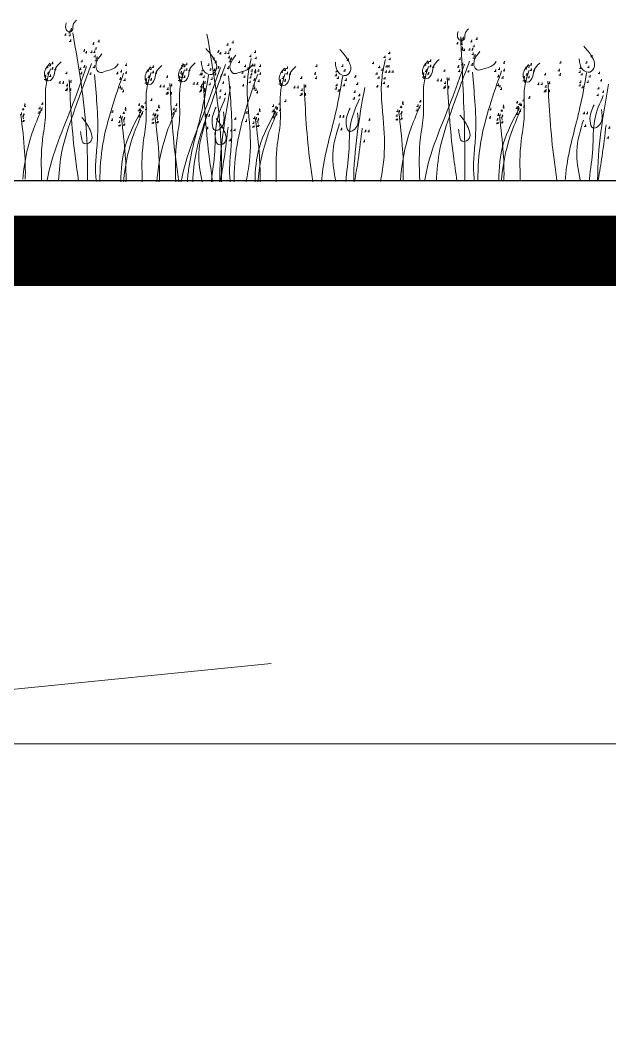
# Model space of a CAD drawing. Header units: metres. Extents: x 0 to 4415, y 1197 to 2590.
# Drawn here: x 1928.415 to 1929.253, y 1201.792 to 1203.216 of the extents above; entities that cross this region are included whole.
import ezdxf

# ---------------------------------------------------------------- set-up
doc = ezdxf.new("R2010")
doc.units = ezdxf.units.M
doc.linetypes.add('CACHE2', pattern=[4.7625, 3.175, -1.5875])
doc.layers.add('00-MUR', color=7, linetype='Continuous', lineweight=30)
doc.layers.add('caché', color=20, linetype='CACHE2', lineweight=13)
doc.layers.add('A_VEGETATION', color=7, linetype='Continuous', lineweight=9, true_color=0x009900)

# ---------------------------------------------------------------- blocks, each defined once
blk = doc.blocks.new('Arbustes 1_coupes')
at = {"flags": 128}
for points in [[(2.486, 5.216), (2.493, 5.155), (2.441, 5.164), (2.486, 5.172), (2.493, 5.233)], [(2.636, 5.304), (2.643, 5.243), (2.591, 5.252), (2.636, 5.261), (2.643, 5.322)], [(2.645, 5.198), (2.652, 5.138), (2.6, 5.146), (2.645, 5.155), (2.652, 5.216)], [(2.689, 5.401), (2.696, 5.34), (2.645, 5.349), (2.689, 5.358), (2.696, 5.419)], [(2.661, 4.996), (2.668, 4.935), (2.617, 4.943), (2.661, 4.952), (2.668, 5.013)], [(3.498, 4.89), (3.505, 4.829), (3.454, 4.838), (3.498, 4.846), (3.505, 4.907)], [(3.587, 4.714), (3.594, 4.654), (3.543, 4.662), (3.587, 4.671), (3.594, 4.732)], [(3.693, 4.978), (3.7, 4.917), (3.648, 4.926), (3.693, 4.935), (3.7, 4.996)], [(8.357, 4.84), (8.364, 4.78), (8.313, 4.788), (8.357, 4.797), (8.364, 4.858)], [(8.552, 4.929), (8.559, 4.868), (8.507, 4.877), (8.552, 4.885), (8.559, 4.946)], [(16.687, 4.867), (16.694, 4.806), (16.643, 4.814), (16.687, 4.823), (16.694, 4.884)], [(16.837, 4.955), (16.844, 4.894), (16.793, 4.903), (16.837, 4.912), (16.844, 4.972)], [(16.846, 4.849), (16.853, 4.788), (16.802, 4.797), (16.846, 4.806), (16.853, 4.867)], [(16.891, 5.052), (16.898, 4.991), (16.846, 5), (16.891, 5.009), (16.898, 5.07)], [(17.194, 4.942), (17.201, 4.881), (17.15, 4.89), (17.194, 4.898), (17.201, 4.959)], [(17.284, 4.767), (17.291, 4.706), (17.239, 4.714), (17.284, 4.723), (17.291, 4.784)], [(17.389, 5.03), (17.396, 4.969), (17.344, 4.978), (17.389, 4.987), (17.396, 5.048)], [(3.165, 4.643), (3.172, 4.583), (3.121, 4.591), (3.165, 4.6), (3.172, 4.661)], [(3.236, 4.574), (3.243, 4.513), (3.191, 4.522), (3.236, 4.53), (3.243, 4.591)], [(3.428, 4.591), (3.435, 4.53), (3.383, 4.539), (3.428, 4.548), (3.435, 4.609)], [(3.533, 4.591), (3.54, 4.53), (3.489, 4.539), (3.533, 4.548), (3.54, 4.609)], [(3.552, 4.433), (3.559, 4.372), (3.508, 4.381), (3.552, 4.39), (3.559, 4.451)], [(3.622, 4.38), (3.629, 4.319), (3.578, 4.327), (3.622, 4.336), (3.629, 4.397)], [(8.025, 4.594), (8.032, 4.533), (7.98, 4.542), (8.025, 4.551), (8.032, 4.612)], [(8.095, 4.525), (8.102, 4.464), (8.05, 4.472), (8.095, 4.481), (8.102, 4.542)], [(8.287, 4.542), (8.294, 4.481), (8.243, 4.49), (8.287, 4.498), (8.294, 4.559)], [(8.393, 4.542), (8.4, 4.481), (8.348, 4.49), (8.393, 4.498), (8.4, 4.559)], [(8.411, 4.384), (8.418, 4.323), (8.367, 4.332), (8.411, 4.341), (8.418, 4.401)], [(8.446, 4.665), (8.453, 4.604), (8.402, 4.613), (8.446, 4.622), (8.453, 4.683)], [(9.19, 4.427), (9.197, 4.367), (9.145, 4.375), (9.19, 4.384), (9.197, 4.445)], [(9.358, 4.572), (9.365, 4.512), (9.314, 4.52), (9.358, 4.529), (9.365, 4.59)], [(9.382, 4.355), (9.389, 4.294), (9.337, 4.303), (9.382, 4.312), (9.389, 4.372)], [(14.049, 4.378), (14.056, 4.317), (14.004, 4.326), (14.049, 4.335), (14.056, 4.396)], [(14.217, 4.523), (14.225, 4.462), (14.173, 4.471), (14.217, 4.48), (14.225, 4.541)], [(16.862, 4.696), (16.869, 4.635), (16.817, 4.643), (16.862, 4.652), (16.869, 4.713)], [(16.863, 4.646), (16.87, 4.586), (16.818, 4.594), (16.863, 4.603), (16.87, 4.664)], [(16.932, 4.626), (16.939, 4.565), (16.887, 4.574), (16.932, 4.583), (16.939, 4.643)], [(17.124, 4.643), (17.131, 4.583), (17.08, 4.591), (17.124, 4.6), (17.131, 4.661)], [(17.23, 4.643), (17.237, 4.583), (17.185, 4.591), (17.23, 4.6), (17.237, 4.661)], [(17.248, 4.485), (17.255, 4.425), (17.204, 4.433), (17.248, 4.442), (17.255, 4.503)], [(17.284, 4.345), (17.291, 4.284), (17.239, 4.293), (17.284, 4.301), (17.291, 4.362)], [(17.319, 4.432), (17.326, 4.371), (17.274, 4.38), (17.319, 4.388), (17.326, 4.449)], [(21.557, 4.384), (21.564, 4.323), (21.512, 4.332), (21.557, 4.341), (21.564, 4.401)], [(1.827, 4.046), (1.834, 3.985), (1.782, 3.994), (1.827, 4.003), (1.834, 4.064)], [(1.932, 4.116), (1.939, 4.055), (1.888, 4.064), (1.932, 4.072), (1.939, 4.133)], [(2.01, 4.187), (2.017, 4.126), (1.965, 4.135), (2.01, 4.143), (2.017, 4.204)], [(2.01, 3.993), (2.017, 3.932), (1.965, 3.941), (2.01, 3.949), (2.017, 4.01)], [(3.076, 4.256), (3.083, 4.196), (3.032, 4.204), (3.076, 4.213), (3.083, 4.274)], [(3.165, 4.064), (3.172, 4.003), (3.121, 4.012), (3.165, 4.02), (3.172, 4.081)], [(3.517, 4.046), (3.524, 3.985), (3.472, 3.994), (3.517, 4.003), (3.524, 4.064)], [(3.587, 4.293), (3.594, 4.232), (3.543, 4.241), (3.587, 4.249), (3.594, 4.31)], [(4.68, 4.116), (4.687, 4.055), (4.635, 4.064), (4.68, 4.072), (4.687, 4.133)], [(5.657, 4.045), (5.664, 3.984), (5.612, 3.993), (5.657, 4.001), (5.664, 4.062)], [(6.686, 3.997), (6.693, 3.936), (6.642, 3.945), (6.686, 3.954), (6.693, 4.014)], [(6.724, 4.114), (6.731, 4.054), (6.679, 4.062), (6.724, 4.071), (6.731, 4.132)], [(6.792, 4.067), (6.799, 4.006), (6.747, 4.014), (6.792, 4.023), (6.799, 4.084)], [(6.869, 4.138), (6.876, 4.077), (6.824, 4.085), (6.869, 4.094), (6.876, 4.155)], [(7.666, 4.114), (7.673, 4.054), (7.621, 4.062), (7.666, 4.071), (7.673, 4.132)], [(7.86, 4.332), (7.867, 4.271), (7.816, 4.28), (7.86, 4.288), (7.867, 4.349)], [(7.935, 4.207), (7.942, 4.146), (7.891, 4.155), (7.935, 4.164), (7.942, 4.225)], [(8.025, 4.014), (8.032, 3.954), (7.98, 3.962), (8.025, 3.971), (8.032, 4.032)], [(8.376, 3.997), (8.383, 3.936), (8.332, 3.945), (8.376, 3.954), (8.383, 4.014)], [(8.446, 4.243), (8.453, 4.183), (8.402, 4.191), (8.446, 4.2), (8.453, 4.261)], [(8.482, 4.33), (8.489, 4.27), (8.437, 4.278), (8.482, 4.287), (8.489, 4.348)], [(8.777, 4.21), (8.784, 4.149), (8.732, 4.158), (8.777, 4.167), (8.784, 4.228)], [(8.995, 4.065), (9.002, 4.004), (8.95, 4.013), (8.995, 4.022), (9.002, 4.083)], [(9.262, 4.09), (9.269, 4.029), (9.218, 4.038), (9.262, 4.046), (9.269, 4.107)], [(9.335, 4.09), (9.342, 4.029), (9.29, 4.038), (9.335, 4.046), (9.342, 4.107)], [(9.539, 4.067), (9.546, 4.006), (9.494, 4.014), (9.539, 4.023), (9.546, 4.084)], [(10.516, 3.996), (10.523, 3.935), (10.472, 3.943), (10.516, 3.952), (10.523, 4.013)], [(11.583, 4.065), (11.59, 4.004), (11.538, 4.013), (11.583, 4.022), (11.59, 4.083)], [(12.525, 4.065), (12.532, 4.004), (12.481, 4.013), (12.525, 4.022), (12.532, 4.083)], [(12.72, 4.283), (12.727, 4.222), (12.675, 4.23), (12.72, 4.239), (12.727, 4.3)], [(13.636, 4.161), (13.643, 4.1), (13.592, 4.109), (13.636, 4.117), (13.643, 4.178)], [(13.854, 4.016), (13.861, 3.955), (13.81, 3.964), (13.854, 3.972), (13.861, 4.033)], [(14.121, 4.041), (14.128, 3.98), (14.077, 3.988), (14.121, 3.997), (14.128, 4.058)], [(14.194, 4.041), (14.201, 3.98), (14.15, 3.988), (14.194, 3.997), (14.201, 4.058)], [(14.241, 4.306), (14.248, 4.245), (14.196, 4.254), (14.241, 4.262), (14.248, 4.323)], [(15.523, 4.099), (15.53, 4.038), (15.479, 4.046), (15.523, 4.055), (15.53, 4.116)], [(15.629, 4.168), (15.636, 4.107), (15.584, 4.116), (15.629, 4.125), (15.636, 4.185)], [(15.706, 4.239), (15.713, 4.178), (15.661, 4.187), (15.706, 4.196), (15.713, 4.256)], [(15.706, 4.045), (15.713, 3.984), (15.661, 3.993), (15.706, 4.001), (15.713, 4.062)], [(15.814, 4.028), (15.821, 3.967), (15.769, 3.975), (15.814, 3.984), (15.821, 4.045)], [(16.719, 4.028), (16.726, 3.967), (16.674, 3.975), (16.719, 3.984), (16.726, 4.045)], [(16.773, 4.309), (16.78, 4.248), (16.728, 4.256), (16.773, 4.265), (16.78, 4.326)], [(16.862, 4.116), (16.869, 4.055), (16.817, 4.064), (16.862, 4.072), (16.869, 4.133)], [(17.213, 4.099), (17.22, 4.038), (17.169, 4.046), (17.213, 4.055), (17.22, 4.116)], [(18.376, 4.168), (18.383, 4.107), (18.331, 4.116), (18.376, 4.125), (18.383, 4.185)], [(19.276, 4.026), (19.283, 3.965), (19.231, 3.974), (19.276, 3.983), (19.283, 4.043)], [(19.353, 4.097), (19.36, 4.036), (19.309, 4.045), (19.353, 4.054), (19.36, 4.114)], [(20.42, 4.167), (20.427, 4.106), (20.375, 4.114), (20.42, 4.123), (20.427, 4.184)], [(21.362, 4.167), (21.369, 4.106), (21.318, 4.114), (21.362, 4.123), (21.369, 4.184)], [(21.435, 3.997), (21.442, 3.936), (21.39, 3.945), (21.435, 3.954), (21.442, 4.014)], [(1.757, 3.72), (1.764, 3.659), (1.712, 3.668), (1.757, 3.677), (1.764, 3.738)], [(1.853, 3.826), (1.86, 3.765), (1.808, 3.774), (1.853, 3.783), (1.86, 3.843)], [(1.932, 3.729), (1.939, 3.668), (1.888, 3.677), (1.932, 3.686), (1.939, 3.746)], [(2.118, 3.975), (2.125, 3.914), (2.073, 3.923), (2.118, 3.932), (2.125, 3.993)], [(2.521, 3.826), (2.528, 3.765), (2.476, 3.774), (2.521, 3.783), (2.528, 3.843)], [(3.022, 3.975), (3.029, 3.914), (2.978, 3.923), (3.022, 3.932), (3.029, 3.993)], [(3.057, 3.817), (3.065, 3.757), (3.013, 3.765), (3.057, 3.774), (3.065, 3.835)], [(3.393, 3.8), (3.4, 3.739), (3.348, 3.748), (3.393, 3.757), (3.4, 3.817)], [(4.361, 3.817), (4.368, 3.757), (4.316, 3.765), (4.361, 3.774), (4.368, 3.835)], [(4.466, 3.623), (4.473, 3.562), (4.422, 3.571), (4.466, 3.58), (4.473, 3.641)], [(4.501, 3.887), (4.508, 3.826), (4.457, 3.835), (4.501, 3.843), (4.508, 3.904)], [(4.68, 3.835), (4.687, 3.774), (4.635, 3.783), (4.68, 3.791), (4.687, 3.852)], [(5.474, 3.904), (5.481, 3.843), (5.43, 3.852), (5.474, 3.861), (5.481, 3.922)], [(5.5, 3.684), (5.507, 3.623), (5.455, 3.632), (5.5, 3.641), (5.507, 3.701)], [(5.58, 3.974), (5.587, 3.913), (5.535, 3.922), (5.58, 3.93), (5.587, 3.991)], [(5.657, 3.851), (5.664, 3.79), (5.612, 3.799), (5.657, 3.807), (5.664, 3.868)], [(5.765, 3.833), (5.772, 3.772), (5.72, 3.781), (5.765, 3.79), (5.772, 3.851)], [(6.168, 3.684), (6.175, 3.623), (6.123, 3.632), (6.168, 3.641), (6.175, 3.701)], [(6.616, 3.671), (6.623, 3.61), (6.571, 3.619), (6.616, 3.628), (6.623, 3.688)], [(6.67, 3.833), (6.677, 3.772), (6.625, 3.781), (6.67, 3.79), (6.677, 3.851)], [(6.705, 3.675), (6.712, 3.615), (6.66, 3.623), (6.705, 3.632), (6.712, 3.693)], [(6.712, 3.777), (6.719, 3.716), (6.667, 3.725), (6.712, 3.733), (6.719, 3.794)], [(6.792, 3.68), (6.799, 3.619), (6.747, 3.628), (6.792, 3.636), (6.799, 3.697)], [(6.869, 3.943), (6.876, 3.883), (6.824, 3.891), (6.869, 3.9), (6.876, 3.961)], [(6.977, 3.926), (6.984, 3.865), (6.932, 3.874), (6.977, 3.883), (6.984, 3.943)], [(7.38, 3.777), (7.387, 3.716), (7.335, 3.725), (7.38, 3.733), (7.387, 3.794)], [(7.424, 3.775), (7.431, 3.715), (7.38, 3.723), (7.424, 3.732), (7.431, 3.793)], [(7.448, 3.92), (7.455, 3.859), (7.403, 3.868), (7.448, 3.877), (7.455, 3.938)], [(7.497, 3.68), (7.504, 3.619), (7.453, 3.628), (7.497, 3.636), (7.504, 3.697)], [(7.739, 3.945), (7.746, 3.884), (7.694, 3.893), (7.739, 3.901), (7.746, 3.962)], [(7.882, 3.926), (7.889, 3.865), (7.837, 3.874), (7.882, 3.883), (7.889, 3.943)], [(7.917, 3.768), (7.924, 3.707), (7.872, 3.716), (7.917, 3.725), (7.924, 3.786)], [(8.125, 3.728), (8.132, 3.667), (8.081, 3.675), (8.125, 3.684), (8.132, 3.745)], [(8.252, 3.751), (8.259, 3.69), (8.207, 3.699), (8.252, 3.707), (8.259, 3.768)], [(8.899, 3.825), (8.906, 3.764), (8.854, 3.772), (8.899, 3.781), (8.906, 3.842)], [(8.972, 3.68), (8.979, 3.619), (8.927, 3.628), (8.972, 3.636), (8.979, 3.697)], [(9.091, 3.97), (9.098, 3.909), (9.047, 3.917), (9.091, 3.926), (9.098, 3.987)], [(9.19, 3.655), (9.197, 3.594), (9.145, 3.603), (9.19, 3.612), (9.197, 3.672)], [(9.22, 3.768), (9.227, 3.707), (9.175, 3.716), (9.22, 3.725), (9.227, 3.786)], [(9.236, 3.897), (9.243, 3.836), (9.192, 3.845), (9.236, 3.854), (9.243, 3.914)], [(9.358, 3.897), (9.365, 3.836), (9.314, 3.845), (9.358, 3.854), (9.365, 3.914)], [(9.361, 3.838), (9.368, 3.777), (9.316, 3.786), (9.361, 3.794), (9.368, 3.855)], [(9.478, 3.897), (9.485, 3.836), (9.433, 3.845), (9.478, 3.854), (9.485, 3.914)], [(9.539, 3.786), (9.546, 3.725), (9.494, 3.733), (9.539, 3.742), (9.546, 3.803)], [(10.333, 3.855), (10.34, 3.794), (10.289, 3.803), (10.333, 3.812), (10.34, 3.872)], [(10.359, 3.635), (10.366, 3.574), (10.315, 3.583), (10.359, 3.591), (10.366, 3.652)], [(10.439, 3.925), (10.446, 3.864), (10.394, 3.872), (10.439, 3.881), (10.446, 3.942)], [(10.516, 3.801), (10.523, 3.741), (10.472, 3.749), (10.516, 3.758), (10.523, 3.819)], [(10.624, 3.784), (10.631, 3.723), (10.58, 3.732), (10.624, 3.741), (10.631, 3.801)], [(11.027, 3.635), (11.034, 3.574), (10.983, 3.583), (11.027, 3.591), (11.034, 3.652)], [(11.529, 3.784), (11.536, 3.723), (11.484, 3.732), (11.529, 3.741), (11.536, 3.801)], [(11.564, 3.626), (11.571, 3.565), (11.519, 3.574), (11.564, 3.583), (11.571, 3.644)], [(12.284, 3.726), (12.291, 3.665), (12.239, 3.674), (12.284, 3.683), (12.291, 3.743)], [(12.307, 3.871), (12.314, 3.81), (12.263, 3.819), (12.307, 3.828), (12.314, 3.888)], [(12.356, 3.63), (12.363, 3.57), (12.312, 3.578), (12.356, 3.587), (12.363, 3.648)], [(12.598, 3.896), (12.605, 3.835), (12.553, 3.843), (12.598, 3.852), (12.605, 3.913)], [(12.985, 3.678), (12.992, 3.617), (12.94, 3.626), (12.985, 3.635), (12.992, 3.696)], [(13.758, 3.775), (13.765, 3.715), (13.714, 3.723), (13.758, 3.732), (13.765, 3.793)], [(13.831, 3.63), (13.838, 3.57), (13.786, 3.578), (13.831, 3.587), (13.838, 3.648)], [(13.95, 3.92), (13.957, 3.859), (13.906, 3.868), (13.95, 3.877), (13.957, 3.938)], [(14.096, 3.848), (14.103, 3.787), (14.051, 3.796), (14.096, 3.804), (14.103, 3.865)], [(14.217, 3.848), (14.225, 3.787), (14.173, 3.796), (14.217, 3.804), (14.225, 3.865)], [(14.337, 3.848), (14.344, 3.787), (14.293, 3.796), (14.337, 3.804), (14.344, 3.865)], [(15.443, 3.667), (15.45, 3.606), (15.399, 3.615), (15.443, 3.623), (15.45, 3.684)], [(15.453, 3.772), (15.46, 3.712), (15.408, 3.72), (15.453, 3.729), (15.46, 3.79)], [(15.488, 3.623), (15.495, 3.562), (15.443, 3.571), (15.488, 3.58), (15.495, 3.641)], [(15.549, 3.878), (15.556, 3.817), (15.504, 3.826), (15.549, 3.835), (15.556, 3.896)], [(15.629, 3.781), (15.636, 3.72), (15.584, 3.729), (15.629, 3.738), (15.636, 3.799)], [(16.217, 3.878), (16.224, 3.817), (16.172, 3.826), (16.217, 3.835), (16.224, 3.896)], [(16.754, 3.87), (16.761, 3.809), (16.709, 3.817), (16.754, 3.826), (16.761, 3.887)], [(17.089, 3.852), (17.096, 3.791), (17.044, 3.8), (17.089, 3.809), (17.096, 3.87)], [(18.057, 3.87), (18.064, 3.809), (18.013, 3.817), (18.057, 3.826), (18.064, 3.887)], [(18.163, 3.675), (18.17, 3.615), (18.118, 3.623), (18.163, 3.632), (18.17, 3.693)], [(18.198, 3.939), (18.205, 3.878), (18.153, 3.887), (18.198, 3.896), (18.205, 3.957)], [(18.322, 3.623), (18.329, 3.562), (18.277, 3.571), (18.322, 3.58), (18.329, 3.641)], [(18.376, 3.887), (18.383, 3.826), (18.331, 3.835), (18.376, 3.843), (18.383, 3.904)], [(19.1, 3.63), (19.107, 3.57), (19.056, 3.578), (19.1, 3.587), (19.107, 3.648)], [(19.17, 3.957), (19.177, 3.896), (19.126, 3.904), (19.17, 3.913), (19.177, 3.974)], [(19.196, 3.736), (19.203, 3.675), (19.152, 3.684), (19.196, 3.693), (19.203, 3.754)], [(19.276, 3.639), (19.283, 3.578), (19.231, 3.587), (19.276, 3.596), (19.283, 3.657)], [(19.353, 3.903), (19.36, 3.842), (19.309, 3.851), (19.353, 3.859), (19.36, 3.92)], [(19.461, 3.886), (19.468, 3.825), (19.417, 3.833), (19.461, 3.842), (19.468, 3.903)], [(19.864, 3.736), (19.871, 3.675), (19.82, 3.684), (19.864, 3.693), (19.871, 3.754)], [(20.366, 3.886), (20.373, 3.825), (20.321, 3.833), (20.366, 3.842), (20.373, 3.903)], [(20.401, 3.728), (20.408, 3.667), (20.357, 3.675), (20.401, 3.684), (20.408, 3.745)], [(21.121, 3.828), (21.128, 3.767), (21.076, 3.775), (21.121, 3.784), (21.128, 3.845)], [(21.144, 3.972), (21.151, 3.912), (21.1, 3.92), (21.144, 3.929), (21.151, 3.99)], [(21.193, 3.732), (21.2, 3.671), (21.149, 3.68), (21.193, 3.688), (21.2, 3.749)], [(21.484, 3.659), (21.491, 3.599), (21.44, 3.607), (21.484, 3.616), (21.491, 3.677)], [(21.822, 3.78), (21.829, 3.719), (21.777, 3.728), (21.822, 3.736), (21.829, 3.797)], [(1.747, 3.615), (1.754, 3.554), (1.703, 3.562), (1.747, 3.571), (1.754, 3.632)], [(1.792, 3.571), (1.799, 3.51), (1.747, 3.519), (1.792, 3.528), (1.799, 3.588)], [(2.275, 3.483), (2.282, 3.422), (2.23, 3.43), (2.275, 3.439), (2.282, 3.5)], [(2.399, 3.483), (2.406, 3.422), (2.354, 3.43), (2.399, 3.439), (2.406, 3.5)], [(2.539, 3.386), (2.546, 3.325), (2.495, 3.333), (2.539, 3.342), (2.546, 3.403)], [(2.671, 3.517), (2.678, 3.457), (2.626, 3.465), (2.671, 3.474), (2.678, 3.535)], [(4.466, 3.307), (4.473, 3.246), (4.422, 3.255), (4.466, 3.264), (4.473, 3.325)], [(4.52, 3.254), (4.527, 3.193), (4.476, 3.202), (4.52, 3.21), (4.527, 3.271)], [(4.626, 3.571), (4.633, 3.51), (4.581, 3.519), (4.626, 3.528), (4.633, 3.588)], [(5.394, 3.473), (5.402, 3.412), (5.35, 3.42), (5.394, 3.429), (5.402, 3.49)], [(5.404, 3.578), (5.411, 3.517), (5.359, 3.526), (5.404, 3.535), (5.411, 3.596)], [(5.439, 3.429), (5.446, 3.368), (5.394, 3.377), (5.439, 3.386), (5.446, 3.446)], [(5.58, 3.587), (5.587, 3.526), (5.535, 3.535), (5.58, 3.544), (5.587, 3.604)], [(5.922, 3.341), (5.929, 3.28), (5.877, 3.288), (5.922, 3.297), (5.929, 3.358)], [(6.046, 3.341), (6.053, 3.28), (6.002, 3.288), (6.046, 3.297), (6.053, 3.358)], [(6.318, 3.375), (6.325, 3.315), (6.274, 3.323), (6.318, 3.332), (6.325, 3.393)], [(6.606, 3.565), (6.613, 3.504), (6.562, 3.513), (6.606, 3.522), (6.613, 3.583)], [(6.651, 3.522), (6.658, 3.461), (6.606, 3.47), (6.651, 3.478), (6.658, 3.539)], [(7.134, 3.433), (7.141, 3.373), (7.089, 3.381), (7.134, 3.39), (7.141, 3.451)], [(7.258, 3.433), (7.265, 3.373), (7.213, 3.381), (7.258, 3.39), (7.265, 3.451)], [(7.399, 3.336), (7.406, 3.275), (7.354, 3.284), (7.399, 3.293), (7.406, 3.354)], [(7.424, 3.293), (7.431, 3.232), (7.38, 3.241), (7.424, 3.249), (7.431, 3.31)], [(7.448, 3.413), (7.455, 3.352), (7.403, 3.361), (7.448, 3.37), (7.455, 3.43)], [(7.53, 3.468), (7.537, 3.407), (7.485, 3.416), (7.53, 3.425), (7.537, 3.486)], [(7.715, 3.413), (7.722, 3.352), (7.671, 3.361), (7.715, 3.37), (7.722, 3.43)], [(7.788, 3.607), (7.795, 3.546), (7.743, 3.555), (7.788, 3.564), (7.795, 3.625)], [(8.198, 3.462), (8.205, 3.401), (8.153, 3.41), (8.198, 3.419), (8.205, 3.48)], [(8.922, 3.365), (8.929, 3.304), (8.878, 3.313), (8.922, 3.322), (8.929, 3.383)], [(9.164, 3.486), (9.171, 3.425), (9.119, 3.433), (9.164, 3.442), (9.171, 3.503)], [(9.309, 3.365), (9.316, 3.304), (9.265, 3.313), (9.309, 3.322), (9.316, 3.383)], [(9.325, 3.574), (9.332, 3.513), (9.281, 3.522), (9.325, 3.53), (9.332, 3.591)], [(9.325, 3.258), (9.332, 3.197), (9.281, 3.206), (9.325, 3.215), (9.332, 3.275)], [(9.485, 3.522), (9.492, 3.461), (9.44, 3.47), (9.485, 3.478), (9.492, 3.539)], [(10.254, 3.423), (10.261, 3.362), (10.209, 3.371), (10.254, 3.38), (10.261, 3.441)], [(10.263, 3.529), (10.27, 3.468), (10.219, 3.477), (10.263, 3.486), (10.27, 3.546)], [(10.298, 3.38), (10.305, 3.319), (10.254, 3.328), (10.298, 3.336), (10.305, 3.397)], [(10.439, 3.538), (10.446, 3.477), (10.394, 3.486), (10.439, 3.494), (10.446, 3.555)], [(10.781, 3.291), (10.788, 3.23), (10.737, 3.239), (10.781, 3.248), (10.788, 3.309)], [(10.905, 3.291), (10.912, 3.23), (10.861, 3.239), (10.905, 3.248), (10.912, 3.309)], [(11.177, 3.326), (11.184, 3.265), (11.133, 3.274), (11.177, 3.283), (11.184, 3.344)], [(12.307, 3.364), (12.314, 3.303), (12.263, 3.312), (12.307, 3.32), (12.314, 3.381)], [(12.574, 3.364), (12.581, 3.303), (12.53, 3.312), (12.574, 3.32), (12.581, 3.381)], [(12.647, 3.558), (12.654, 3.497), (12.602, 3.506), (12.647, 3.515), (12.654, 3.575)], [(13.057, 3.413), (13.064, 3.352), (13.013, 3.361), (13.057, 3.37), (13.064, 3.43)], [(13.781, 3.316), (13.789, 3.255), (13.737, 3.264), (13.781, 3.273), (13.789, 3.333)], [(14.023, 3.436), (14.03, 3.375), (13.978, 3.384), (14.023, 3.393), (14.03, 3.454)], [(14.049, 3.606), (14.056, 3.545), (14.004, 3.554), (14.049, 3.562), (14.056, 3.623)], [(14.168, 3.316), (14.175, 3.255), (14.124, 3.264), (14.168, 3.273), (14.175, 3.333)], [(15.971, 3.535), (15.978, 3.474), (15.926, 3.483), (15.971, 3.491), (15.978, 3.552)], [(16.095, 3.535), (16.102, 3.474), (16.051, 3.483), (16.095, 3.491), (16.102, 3.552)], [(16.201, 3.262), (16.208, 3.202), (16.156, 3.21), (16.201, 3.219), (16.208, 3.28)], [(16.236, 3.438), (16.243, 3.377), (16.191, 3.386), (16.236, 3.394), (16.243, 3.455)], [(16.236, 3.288), (16.243, 3.228), (16.191, 3.236), (16.236, 3.245), (16.243, 3.306)], [(16.358, 3.271), (16.365, 3.21), (16.313, 3.219), (16.358, 3.228), (16.365, 3.288)], [(16.367, 3.57), (16.374, 3.509), (16.322, 3.517), (16.367, 3.526), (16.374, 3.587)], [(18.163, 3.359), (18.17, 3.299), (18.118, 3.307), (18.163, 3.316), (18.17, 3.377)], [(18.216, 3.306), (18.223, 3.245), (18.172, 3.254), (18.216, 3.262), (18.223, 3.323)], [(19.091, 3.525), (19.098, 3.464), (19.046, 3.473), (19.091, 3.481), (19.098, 3.542)], [(19.135, 3.481), (19.142, 3.42), (19.091, 3.429), (19.135, 3.438), (19.142, 3.499)], [(19.618, 3.393), (19.625, 3.332), (19.574, 3.341), (19.618, 3.349), (19.625, 3.41)], [(19.742, 3.393), (19.749, 3.332), (19.698, 3.341), (19.742, 3.349), (19.749, 3.41)], [(19.883, 3.296), (19.89, 3.235), (19.839, 3.244), (19.883, 3.252), (19.89, 3.313)], [(20.014, 3.428), (20.021, 3.367), (19.97, 3.375), (20.014, 3.384), (20.021, 3.445)], [(21.121, 3.345), (21.128, 3.284), (21.076, 3.293), (21.121, 3.302), (21.128, 3.362)], [(21.144, 3.465), (21.151, 3.404), (21.1, 3.413), (21.144, 3.422), (21.151, 3.483)], [(21.217, 3.273), (21.224, 3.212), (21.172, 3.22), (21.217, 3.229), (21.224, 3.29)], [(21.411, 3.465), (21.418, 3.404), (21.367, 3.413), (21.411, 3.422), (21.418, 3.483)], [(21.894, 3.515), (21.901, 3.454), (21.85, 3.462), (21.894, 3.471), (21.901, 3.532)], [(2.504, 3.21), (2.511, 3.149), (2.46, 3.158), (2.504, 3.167), (2.511, 3.228)], [(2.539, 3.236), (2.546, 3.175), (2.495, 3.184), (2.539, 3.193), (2.546, 3.254)], [(2.661, 3.219), (2.668, 3.158), (2.617, 3.167), (2.661, 3.175), (2.668, 3.236)], [(4.572, 3.165), (4.579, 3.104), (4.527, 3.113), (4.572, 3.122), (4.579, 3.183)], [(6.152, 3.068), (6.159, 3.007), (6.107, 3.016), (6.152, 3.025), (6.159, 3.086)], [(6.187, 3.244), (6.194, 3.183), (6.142, 3.191), (6.187, 3.2), (6.194, 3.261)], [(6.187, 3.094), (6.194, 3.033), (6.142, 3.042), (6.187, 3.051), (6.194, 3.112)], [(6.309, 3.077), (6.316, 3.016), (6.264, 3.025), (6.309, 3.033), (6.316, 3.094)], [(7.363, 3.161), (7.371, 3.1), (7.319, 3.109), (7.363, 3.117), (7.371, 3.178)], [(7.399, 3.187), (7.406, 3.126), (7.354, 3.135), (7.399, 3.144), (7.406, 3.204)], [(7.521, 3.22), (7.528, 3.159), (7.476, 3.168), (7.521, 3.177), (7.528, 3.238)], [(7.521, 3.17), (7.528, 3.109), (7.476, 3.117), (7.521, 3.126), (7.528, 3.187)], [(8.076, 2.931), (8.083, 2.87), (8.032, 2.878), (8.076, 2.887), (8.083, 2.948)], [(8.102, 3.173), (8.109, 3.112), (8.057, 3.12), (8.102, 3.129), (8.109, 3.19)], [(8.271, 3.051), (8.278, 2.99), (8.226, 2.999), (8.271, 3.007), (8.278, 3.068)], [(9.379, 3.204), (9.386, 3.144), (9.335, 3.152), (9.379, 3.161), (9.386, 3.222)], [(9.431, 3.116), (9.438, 3.055), (9.386, 3.064), (9.431, 3.073), (9.438, 3.133)], [(11.011, 3.019), (11.018, 2.958), (10.966, 2.967), (11.011, 2.975), (11.018, 3.036)], [(11.046, 3.194), (11.053, 3.133), (11.001, 3.142), (11.046, 3.151), (11.053, 3.212)], [(11.046, 3.045), (11.053, 2.984), (11.001, 2.993), (11.046, 3.002), (11.053, 3.062)], [(11.168, 3.028), (11.175, 2.967), (11.123, 2.975), (11.168, 2.984), (11.175, 3.045)], [(12.284, 3.244), (12.291, 3.183), (12.239, 3.191), (12.284, 3.2), (12.291, 3.261)], [(12.38, 3.171), (12.387, 3.11), (12.335, 3.119), (12.38, 3.128), (12.387, 3.188)], [(12.961, 3.123), (12.968, 3.062), (12.917, 3.071), (12.961, 3.08), (12.968, 3.141)], [(13.13, 3.002), (13.137, 2.941), (13.085, 2.949), (13.13, 2.958), (13.137, 3.019)], [(18.268, 3.217), (18.275, 3.157), (18.223, 3.165), (18.268, 3.174), (18.275, 3.235)], [(19.29, 2.902), (19.297, 2.841), (19.245, 2.849), (19.29, 2.858), (19.297, 2.919)], [(19.848, 3.12), (19.855, 3.059), (19.803, 3.068), (19.848, 3.077), (19.855, 3.138)], [(19.883, 3.146), (19.89, 3.086), (19.839, 3.094), (19.883, 3.103), (19.89, 3.164)], [(20.005, 3.129), (20.012, 3.068), (19.96, 3.077), (20.005, 3.086), (20.012, 3.146)], [(21.772, 2.983), (21.779, 2.922), (21.728, 2.931), (21.772, 2.939), (21.779, 3)], [(21.798, 3.225), (21.805, 3.164), (21.754, 3.173), (21.798, 3.181), (21.805, 3.242)], [(21.967, 3.103), (21.974, 3.042), (21.922, 3.051), (21.967, 3.059), (21.974, 3.12)], [(0.99, 2.612), (1.016, 2.577), (1.032, 2.586), (0.99, 2.594), (0.997, 2.691), (1.016, 2.638)], [(1.543, 2.558), (1.55, 2.497), (1.499, 2.506), (1.543, 2.515), (1.55, 2.575)], [(1.642, 2.718), (1.649, 2.657), (1.597, 2.665), (1.642, 2.674), (1.649, 2.735)], [(4.637, 2.47), (4.663, 2.435), (4.68, 2.444), (4.637, 2.452), (4.644, 2.549), (4.663, 2.496)], [(5.146, 2.673), (5.153, 2.612), (5.101, 2.62), (5.146, 2.629), (5.153, 2.69)], [(5.242, 2.612), (5.249, 2.551), (5.198, 2.56), (5.242, 2.568), (5.249, 2.629)], [(5.289, 2.575), (5.296, 2.515), (5.244, 2.523), (5.289, 2.532), (5.296, 2.593)], [(5.383, 2.752), (5.39, 2.691), (5.338, 2.7), (5.383, 2.709), (5.39, 2.77)], [(5.594, 2.849), (5.601, 2.789), (5.549, 2.797), (5.594, 2.806), (5.601, 2.867)], [(5.849, 2.562), (5.875, 2.528), (5.891, 2.536), (5.849, 2.545), (5.856, 2.642), (5.875, 2.589)], [(6.501, 2.668), (6.508, 2.607), (6.456, 2.616), (6.501, 2.625), (6.508, 2.686)], [(10.005, 2.623), (10.012, 2.562), (9.961, 2.571), (10.005, 2.58), (10.012, 2.641)], [(10.101, 2.562), (10.108, 2.502), (10.057, 2.51), (10.101, 2.519), (10.108, 2.58)], [(10.148, 2.526), (10.155, 2.465), (10.104, 2.474), (10.148, 2.483), (10.155, 2.544)], [(10.242, 2.703), (10.249, 2.642), (10.197, 2.651), (10.242, 2.66), (10.249, 2.72)], [(10.453, 2.8), (10.46, 2.739), (10.408, 2.748), (10.453, 2.757), (10.46, 2.817)], [(12.935, 2.881), (12.942, 2.82), (12.891, 2.829), (12.935, 2.838), (12.942, 2.899)], [(14.616, 2.523), (14.658, 2.515), (14.642, 2.584), (14.632, 2.549), (14.597, 2.515)], [(14.686, 2.664), (14.712, 2.629), (14.728, 2.638), (14.686, 2.646), (14.693, 2.744), (14.712, 2.69)], [(15.239, 2.61), (15.247, 2.549), (15.195, 2.558), (15.239, 2.567), (15.247, 2.628)], [(15.31, 2.558), (15.317, 2.497), (15.265, 2.506), (15.31, 2.515), (15.317, 2.575)], [(15.338, 2.77), (15.345, 2.709), (15.293, 2.718), (15.338, 2.726), (15.345, 2.787)], [(18.334, 2.522), (18.359, 2.487), (18.376, 2.496), (18.334, 2.504), (18.341, 2.602), (18.359, 2.548)], [(18.842, 2.725), (18.849, 2.664), (18.798, 2.673), (18.842, 2.681), (18.849, 2.742)], [(18.877, 2.541), (18.884, 2.48), (18.833, 2.489), (18.877, 2.497), (18.884, 2.558)], [(18.938, 2.664), (18.945, 2.603), (18.894, 2.612), (18.938, 2.62), (18.945, 2.681)], [(18.985, 2.628), (18.992, 2.567), (18.941, 2.575), (18.985, 2.584), (18.992, 2.645)], [(19.079, 2.804), (19.086, 2.744), (19.035, 2.752), (19.079, 2.761), (19.086, 2.822)], [(19.098, 2.575), (19.105, 2.515), (19.053, 2.523), (19.098, 2.532), (19.105, 2.593)], [(0.875, 2.357), (0.882, 2.296), (0.831, 2.304), (0.875, 2.313), (0.882, 2.374)], [(0.92, 2.471), (0.962, 2.462), (0.945, 2.532), (0.936, 2.497), (0.901, 2.462)], [(0.945, 2.145), (0.936, 2.207), (0.962, 2.331), (0.971, 2.296), (0.945, 2.251), (0.901, 2.233)], [(1.517, 2.4), (1.524, 2.339), (1.473, 2.348), (1.517, 2.357), (1.524, 2.418)], [(1.614, 2.506), (1.621, 2.445), (1.569, 2.454), (1.614, 2.462), (1.621, 2.523)], [(4.185, 2.426), (4.192, 2.365), (4.14, 2.374), (4.185, 2.383), (4.192, 2.444)], [(4.462, 2.232), (4.469, 2.171), (4.417, 2.18), (4.462, 2.189), (4.469, 2.249)], [(4.523, 2.215), (4.53, 2.154), (4.478, 2.162), (4.523, 2.171), (4.53, 2.232)], [(4.567, 2.329), (4.609, 2.32), (4.593, 2.39), (4.583, 2.355), (4.548, 2.32)], [(4.593, 2.003), (4.583, 2.065), (4.609, 2.189), (4.619, 2.154), (4.593, 2.109), (4.548, 2.091)], [(5.137, 2.471), (5.144, 2.41), (5.092, 2.419), (5.137, 2.428), (5.144, 2.489)], [(5.165, 2.258), (5.172, 2.197), (5.12, 2.206), (5.165, 2.215), (5.172, 2.276)], [(5.181, 2.489), (5.188, 2.428), (5.137, 2.436), (5.181, 2.445), (5.188, 2.506)], [(5.191, 2.416), (5.198, 2.355), (5.146, 2.364), (5.191, 2.373), (5.198, 2.433)], [(5.261, 2.364), (5.268, 2.303), (5.216, 2.312), (5.261, 2.32), (5.268, 2.381)], [(5.402, 2.523), (5.409, 2.462), (5.357, 2.471), (5.402, 2.48), (5.409, 2.541)], [(5.673, 2.325), (5.68, 2.264), (5.629, 2.273), (5.673, 2.281), (5.68, 2.342)], [(5.734, 2.307), (5.741, 2.247), (5.69, 2.255), (5.734, 2.264), (5.741, 2.325)], [(5.779, 2.422), (5.821, 2.413), (5.805, 2.483), (5.795, 2.448), (5.76, 2.413)], [(5.805, 2.096), (5.795, 2.158), (5.821, 2.281), (5.83, 2.247), (5.805, 2.202), (5.76, 2.184)], [(6.377, 2.351), (6.384, 2.29), (6.332, 2.299), (6.377, 2.307), (6.384, 2.368)], [(6.402, 2.509), (6.409, 2.448), (6.358, 2.457), (6.402, 2.465), (6.409, 2.526)], [(6.473, 2.457), (6.48, 2.396), (6.428, 2.404), (6.473, 2.413), (6.48, 2.474)], [(7.57, 2.278), (7.577, 2.218), (7.525, 2.226), (7.57, 2.235), (7.577, 2.296)], [(7.689, 2.278), (7.696, 2.218), (7.645, 2.226), (7.689, 2.235), (7.696, 2.296)], [(9.044, 2.377), (9.051, 2.316), (9, 2.325), (9.044, 2.333), (9.051, 2.394)], [(9.321, 2.183), (9.328, 2.122), (9.276, 2.131), (9.321, 2.139), (9.328, 2.2)], [(9.382, 2.165), (9.389, 2.105), (9.337, 2.113), (9.382, 2.122), (9.389, 2.183)], [(9.426, 2.28), (9.468, 2.271), (9.452, 2.341), (9.443, 2.306), (9.408, 2.271)], [(9.497, 2.42), (9.522, 2.386), (9.539, 2.394), (9.497, 2.403), (9.504, 2.5), (9.522, 2.447)], [(9.996, 2.422), (10.003, 2.361), (9.951, 2.37), (9.996, 2.378), (10.003, 2.439)], [(10.024, 2.209), (10.031, 2.148), (9.979, 2.157), (10.024, 2.165), (10.031, 2.226)], [(10.04, 2.439), (10.047, 2.378), (9.996, 2.387), (10.04, 2.396), (10.047, 2.457)], [(10.05, 2.367), (10.057, 2.306), (10.005, 2.315), (10.05, 2.323), (10.057, 2.384)], [(10.12, 2.315), (10.127, 2.254), (10.076, 2.262), (10.12, 2.271), (10.127, 2.332)], [(10.261, 2.474), (10.268, 2.413), (10.216, 2.422), (10.261, 2.431), (10.268, 2.491)], [(12.429, 2.229), (12.436, 2.168), (12.384, 2.177), (12.429, 2.186), (12.436, 2.247)], [(12.549, 2.229), (12.556, 2.168), (12.504, 2.177), (12.549, 2.186), (12.556, 2.247)], [(14.482, 2.251), (14.489, 2.19), (14.438, 2.199), (14.482, 2.207), (14.489, 2.268)], [(14.51, 2.426), (14.518, 2.365), (14.466, 2.374), (14.51, 2.383), (14.518, 2.444)], [(14.571, 2.409), (14.578, 2.348), (14.527, 2.357), (14.571, 2.365), (14.578, 2.426)], [(14.642, 2.197), (14.632, 2.26), (14.658, 2.383), (14.668, 2.348), (14.642, 2.303), (14.597, 2.286)], [(15.214, 2.452), (15.221, 2.391), (15.169, 2.4), (15.214, 2.409), (15.221, 2.47)], [(17.865, 2.18), (17.872, 2.119), (17.82, 2.128), (17.865, 2.136), (17.872, 2.197)], [(17.881, 2.478), (17.888, 2.418), (17.837, 2.426), (17.881, 2.435), (17.888, 2.496)], [(18.158, 2.284), (18.165, 2.223), (18.113, 2.232), (18.158, 2.241), (18.165, 2.302)], [(18.219, 2.267), (18.226, 2.206), (18.174, 2.215), (18.219, 2.223), (18.226, 2.284)], [(18.263, 2.381), (18.306, 2.373), (18.289, 2.442), (18.28, 2.407), (18.245, 2.373)], [(18.289, 2.055), (18.28, 2.118), (18.306, 2.241), (18.315, 2.206), (18.289, 2.161), (18.245, 2.144)], [(18.833, 2.523), (18.84, 2.462), (18.788, 2.471), (18.833, 2.48), (18.84, 2.541)], [(18.861, 2.31), (18.868, 2.249), (18.817, 2.258), (18.861, 2.267), (18.868, 2.328)], [(18.887, 2.468), (18.894, 2.407), (18.842, 2.416), (18.887, 2.425), (18.894, 2.486)], [(18.957, 2.416), (18.964, 2.355), (18.913, 2.364), (18.957, 2.373), (18.964, 2.433)], [(21.266, 2.331), (21.273, 2.27), (21.222, 2.278), (21.266, 2.287), (21.273, 2.348)], [(21.386, 2.331), (21.393, 2.27), (21.341, 2.278), (21.386, 2.287), (21.393, 2.348)], [(0.92, 2.031), (0.99, 2.076), (0.945, 2.093), (0.927, 2.039), (0.971, 2.039)], [(4.169, 2.128), (4.176, 2.067), (4.124, 2.076), (4.169, 2.084), (4.176, 2.145)], [(4.433, 2.057), (4.44, 1.996), (4.389, 2.005), (4.433, 2.013), (4.44, 2.074)], [(4.408, 1.907), (4.452, 1.871), (4.462, 1.916), (4.417, 1.897), (4.391, 1.863)], [(4.567, 1.889), (4.637, 1.934), (4.593, 1.951), (4.574, 1.897), (4.619, 1.897)], [(5.645, 2.149), (5.652, 2.089), (5.601, 2.097), (5.645, 2.106), (5.652, 2.167)], [(5.62, 2), (5.664, 1.964), (5.673, 2.009), (5.629, 1.99), (5.603, 1.955)], [(5.779, 1.981), (5.849, 2.026), (5.805, 2.044), (5.786, 1.99), (5.83, 1.99)], [(7.617, 1.819), (7.624, 1.758), (7.572, 1.767), (7.617, 1.776), (7.624, 1.836)], [(8.634, 2.158), (8.641, 2.097), (8.589, 2.106), (8.634, 2.115), (8.641, 2.176)], [(9.028, 2.078), (9.035, 2.018), (8.983, 2.026), (9.028, 2.035), (9.035, 2.096)], [(9.293, 2.007), (9.3, 1.947), (9.248, 1.955), (9.293, 1.964), (9.3, 2.025)], [(9.267, 1.858), (9.311, 1.822), (9.321, 1.867), (9.276, 1.848), (9.25, 1.813)], [(9.452, 1.954), (9.443, 2.016), (9.468, 2.139), (9.478, 2.105), (9.452, 2.06), (9.408, 2.042)], [(9.426, 1.839), (9.497, 1.884), (9.452, 1.902), (9.433, 1.848), (9.478, 1.848)], [(13.493, 2.109), (13.5, 2.048), (13.449, 2.057), (13.493, 2.065), (13.5, 2.126)], [(14.457, 2.102), (14.501, 2.065), (14.51, 2.11), (14.466, 2.091), (14.44, 2.057)], [(14.616, 2.083), (14.686, 2.128), (14.642, 2.145), (14.623, 2.091), (14.668, 2.091)], [(18.13, 2.109), (18.137, 2.048), (18.085, 2.057), (18.13, 2.065), (18.137, 2.126)], [(18.104, 1.96), (18.148, 1.923), (18.158, 1.968), (18.113, 1.949), (18.088, 1.915)], [(18.263, 1.941), (18.334, 1.986), (18.289, 2.003), (18.27, 1.949), (18.315, 1.949)], [(21.313, 1.871), (21.32, 1.81), (21.268, 1.819), (21.313, 1.828), (21.32, 1.889)], [(8.489, 1.747), (8.496, 1.686), (8.444, 1.694), (8.489, 1.703), (8.496, 1.764)], [(8.608, 1.747), (8.615, 1.686), (8.564, 1.694), (8.608, 1.703), (8.615, 1.764)], [(12.476, 1.77), (12.483, 1.709), (12.431, 1.718), (12.476, 1.726), (12.483, 1.787)], [(13.348, 1.697), (13.355, 1.636), (13.303, 1.645), (13.348, 1.654), (13.355, 1.715)], [(13.467, 1.697), (13.474, 1.636), (13.423, 1.645), (13.467, 1.654), (13.474, 1.715)], [(22.136, 1.436), (22.143, 1.376), (22.091, 1.384), (22.136, 1.393), (22.143, 1.454)], [(22.185, 1.799), (22.192, 1.738), (22.14, 1.747), (22.185, 1.755), (22.192, 1.816)], [(8.439, 1.384), (8.446, 1.323), (8.395, 1.332), (8.439, 1.341), (8.446, 1.402)], [(13.299, 1.335), (13.306, 1.274), (13.254, 1.283), (13.299, 1.292), (13.306, 1.352)]]:
    blk.add_lwpolyline(points, dxfattribs=at)
for points in [[(2.504, 5.619), (2.518, 5.346), (2.659, 5.287), (2.743, 5.381), (2.755, 5.535), (2.884, 5.713)], [(16.706, 5.27), (16.72, 4.997), (16.861, 4.938), (16.945, 5.032), (16.957, 5.185), (17.086, 5.364)], [(21.093, 4.267), (21.212, 3.88), (21.479, 3.784), (21.648, 4.001), (21.552, 4.339), (21.261, 4.726)], [(3.796, 4.483), (3.594, 4.162), (3.583, 3.985), (3.702, 3.819), (3.927, 3.855), (4.269, 3.985), (4.389, 4.128)], [(7.396, 4.214), (7.516, 3.828), (7.783, 3.732), (7.952, 3.949), (7.856, 4.287), (7.565, 4.674)], [(8.655, 4.433), (8.453, 4.113), (8.442, 3.936), (8.561, 3.77), (8.786, 3.806), (9.129, 3.936), (9.248, 4.078)], [(12.256, 4.165), (12.375, 3.778), (12.642, 3.683), (12.811, 3.9), (12.715, 4.238), (12.424, 4.625)], [(17.492, 4.535), (17.291, 4.214), (17.279, 4.038), (17.398, 3.871), (17.623, 3.907), (17.966, 4.038), (18.085, 4.18)], [(1.914, 4.151), (1.806, 4.02), (1.735, 3.642), (1.867, 3.512), (2.068, 3.736), (2.115, 3.961), (2.317, 4.199)], [(5.561, 4.009), (5.453, 3.878), (5.383, 3.5), (5.514, 3.37), (5.716, 3.594), (5.763, 3.819), (5.964, 4.057)], [(6.773, 4.101), (6.665, 3.971), (6.595, 3.593), (6.726, 3.462), (6.928, 3.687), (6.974, 3.912), (7.176, 4.149)], [(10.42, 3.959), (10.312, 3.829), (10.242, 3.451), (10.373, 3.32), (10.575, 3.545), (10.622, 3.77), (10.823, 4.007)], [(15.61, 4.203), (15.502, 4.072), (15.432, 3.694), (15.563, 3.564), (15.765, 3.788), (15.811, 4.013), (16.013, 4.251)], [(19.257, 4.061), (19.149, 3.93), (19.079, 3.552), (19.21, 3.422), (19.412, 3.646), (19.459, 3.871), (19.66, 4.109)], [(7.928, 2.548), (7.783, 1.968), (7.903, 1.703), (8.048, 1.751), (8.193, 1.944), (8.193, 2.378)], [(21.625, 2.6), (21.479, 2.02), (21.599, 1.755), (21.744, 1.803), (21.89, 1.996), (21.89, 2.431)], [(3.02, 1.678), (3.046, 1.461), (3.142, 1.244), (3.36, 1.292), (3.334, 1.799), (3.069, 2.186)], [(12.788, 2.499), (12.642, 1.919), (12.762, 1.654), (12.907, 1.702), (13.052, 1.894), (13.052, 2.329)], [(16.716, 1.731), (16.742, 1.513), (16.838, 1.296), (17.056, 1.344), (17.03, 1.851), (16.765, 2.238)], [(7.879, 1.629), (7.905, 1.412), (8.001, 1.194), (8.219, 1.242), (8.193, 1.749), (7.928, 2.136)]]:
    blk.add_spline(points, degree=3)
for points, knots in [([(3.26, -0.124), (3.274, 0.452), (3.256, 2.255), (2.952, 4.035), (2.746, 5.246)], [0.629046, 0.629046, 0.629046, 0.629046, 1.060659, 1.979923, 1.979923, 1.979923, 1.979923]), ([(8.12, -0.161), (8.133, 0.411), (8.114, 2.21), (7.811, 3.986), (7.605, 5.197)], [0.63224, 0.63224, 0.63224, 0.63224, 1.060659, 1.979923, 1.979923, 1.979923, 1.979923]), ([(16.938, -0.144), (16.948, 0.455), (16.932, 2.195), (16.852, 3.932), (16.8, 5.07)], [0.611371, 0.611371, 0.611371, 0.611371, 1.060659, 1.915226, 1.915226, 1.915226, 1.915226]), ([(1.804, -0.079), (1.968, 0.868), (2.601, 2.215), (3.076, 3.581), (3.233, 4.032)], [0.625871, 0.625871, 0.625871, 0.625871, 1.355238, 1.713875, 1.713875, 1.713875, 1.713875]), ([(2.218, -0.094), (2.234, 0.259), (2.318, 1.079), (2.801, 2.481), (3.193, 3.53), (3.421, 4.141)], [0.615408, 0.615408, 0.615408, 0.615408, 0.879234, 1.231775, 1.720834, 1.720834, 1.720834, 1.720834]), ([(7.076, -0.159), (7.092, 0.199), (7.176, 1.025), (7.66, 2.431), (8.052, 3.481), (8.28, 4.091)], [0.611352, 0.611352, 0.611352, 0.611352, 0.879234, 1.231775, 1.720834, 1.720834, 1.720834, 1.720834]), ([(9.01, -0.162), (9.059, 0.089), (9.196, 0.798), (9.153, 2.082), (8.992, 3.333), (9.16, 4.095), (9.208, 4.312)], [0.618367, 0.618367, 0.618367, 0.618367, 0.809449, 1.159779, 1.576588, 1.74244, 1.74244, 1.74244, 1.74244]), ([(13.88, -0.156), (13.925, 0.076), (14.054, 0.768), (14.012, 2.032), (13.851, 3.284), (14.02, 4.045), (14.067, 4.262)], [0.632298, 0.632298, 0.632298, 0.632298, 0.809449, 1.159779, 1.576588, 1.74244, 1.74244, 1.74244, 1.74244]), ([(15.302, -0.151), (15.288, 0.381), (15.259, 1.186), (15.508, 2.357), (15.379, 3.239), (15.566, 3.806), (15.631, 4.003)], [0.582334, 0.582334, 0.582334, 0.582334, 0.980125, 1.184429, 1.47469, 1.628633, 1.628633, 1.628633, 1.628633]), ([(15.481, -0.151), (15.486, -0.116), (15.643, 0.875), (16.295, 2.261), (16.773, 3.634), (16.93, 4.084)], [0.594172, 0.594172, 0.594172, 0.594172, 0.620996, 1.355238, 1.713875, 1.713875, 1.713875, 1.713875]), ([(15.91, -0.149), (15.924, 0.24), (16.003, 1.097), (16.497, 2.533), (16.889, 3.583), (17.117, 4.193)], [0.588628, 0.588628, 0.588628, 0.588628, 0.879234, 1.231775, 1.720834, 1.720834, 1.720834, 1.720834]), ([(1.602, -0.072), (1.589, 0.416), (1.572, 1.177), (1.811, 2.304), (1.682, 3.187), (1.87, 3.754), (1.935, 3.951)], [0.615228, 0.615228, 0.615228, 0.615228, 0.980125, 1.184429, 1.47469, 1.628633, 1.628633, 1.628633, 1.628633]), ([(3.529, 3.735), (3.558, 3.384), (3.62, 2.648), (3.664, 1.673), (3.582, 0.836), (3.538, 0.292), (3.572, -0.036), (3.581, -0.132)], [0, 0, 0, 0, 0.2638175, 0.5544416, 0.7303048, 0.8923745, 0.9681628, 0.9681628, 0.9681628, 0.9681628]), ([(4.583, 3.788), (4.28, 2.94), (3.821, 1.658), (3.714, 0.333), (3.717, -0.135)], [0, 0, 0, 0, 0.66825, 1.010124, 1.010124, 1.010124, 1.010124]), ([(5.248, -0.155), (5.235, 0.314), (5.223, 1.054), (5.459, 2.162), (5.33, 3.045), (5.517, 3.612), (5.582, 3.809)], [0.6298999, 0.6298999, 0.6298999, 0.6298999, 0.980125, 1.1844285, 1.4746905, 1.6286326, 1.6286326, 1.6286326, 1.6286326]), ([(6.462, -0.158), (6.449, 0.342), (6.429, 1.115), (6.671, 2.255), (6.541, 3.138), (6.729, 3.705), (6.794, 3.901)], [0.605974, 0.605974, 0.605974, 0.605974, 0.980125, 1.184429, 1.47469, 1.628633, 1.628633, 1.628633, 1.628633]), ([(6.658, -0.158), (6.659, -0.155), (6.82, 0.803), (7.458, 2.16), (7.936, 3.532), (8.092, 3.983)], [0.61818, 0.61818, 0.61818, 0.61818, 0.620996, 1.355238, 1.713875, 1.713875, 1.713875, 1.713875]), ([(6.882, -0.159), (6.894, 0.011), (6.989, 0.897), (7.391, 2.159), (7.588, 3.287), (7.661, 3.707)], [0.6231237, 0.6231237, 0.6231237, 0.6231237, 0.7509262, 1.2899319, 1.6097799, 1.6097799, 1.6097799, 1.6097799]), ([(8.388, 3.686), (8.417, 3.335), (8.479, 2.599), (8.523, 1.624), (8.441, 0.787), (8.398, 0.249), (8.43, -0.071), (8.438, -0.161)], [0, 0, 0, 0, 0.2638175, 0.5544416, 0.7303048, 0.8923745, 0.9628936, 0.9628936, 0.9628936, 0.9628936]), ([(9.443, 3.739), (9.139, 2.891), (8.682, 1.616), (8.574, 0.298), (8.576, -0.161)], [0, 0, 0, 0, 0.66825, 1.004504, 1.004504, 1.004504, 1.004504]), ([(10.106, -0.162), (10.094, 0.292), (10.086, 1.019), (10.318, 2.113), (10.189, 2.996), (10.376, 3.563), (10.441, 3.759)], [0.6404493, 0.6404493, 0.6404493, 0.6404493, 0.980125, 1.1844285, 1.4746905, 1.6286326, 1.6286326, 1.6286326, 1.6286326]), ([(11.745, -0.16), (11.757, -0.006), (11.853, 0.863), (12.25, 2.11), (12.447, 3.238), (12.52, 3.658)], [0.6350692, 0.6350692, 0.6350692, 0.6350692, 0.7509262, 1.2899319, 1.6097799, 1.6097799, 1.6097799, 1.6097799]), ([(17.225, 3.787), (17.254, 3.437), (17.316, 2.7), (17.36, 1.725), (17.278, 0.888), (17.234, 0.336), (17.272, -0.015), (17.281, -0.129), (17.282, -0.143)], [0, 0, 0, 0, 0.2638175, 0.5544416, 0.7303048, 0.8923745, 0.973782, 0.9850114, 0.9850114, 0.9850114, 0.9850114]), ([(18.28, 3.841), (17.976, 2.992), (17.51, 1.692), (17.407, 0.347), (17.414, -0.142)], [0, 0, 0, 0, 0.66825, 1.024498, 1.024498, 1.024498, 1.024498]), ([(18.945, -0.133), (18.932, 0.345), (18.918, 1.096), (19.155, 2.215), (19.026, 3.097), (19.213, 3.664), (19.278, 3.861)], [0.622258, 0.622258, 0.622258, 0.622258, 0.980125, 1.184429, 1.47469, 1.628633, 1.628633, 1.628633, 1.628633]), ([(20.577, -0.122), (20.589, 0.053), (20.683, 0.944), (21.087, 2.211), (21.284, 3.339), (21.357, 3.759)], [0.6192538, 0.6192538, 0.6192538, 0.6192538, 0.7509262, 1.2899319, 1.6097799, 1.6097799, 1.6097799, 1.6097799]), ([(2.942, -0.116), (2.906, 0.16), (2.716, 1.396), (2.658, 2.607), (2.612, 3.546)], [0.6273119, 0.6273119, 0.6273119, 0.6273119, 0.8321355, 1.542813, 1.542813, 1.542813, 1.542813]), ([(6.576, -0.158), (6.543, 0.085), (6.362, 1.287), (6.305, 2.465), (6.259, 3.404)], [0.6519633, 0.6519633, 0.6519633, 0.6519633, 0.8321355, 1.542813, 1.542813, 1.542813, 1.542813]), ([(7.8, -0.16), (7.765, 0.114), (7.575, 1.349), (7.517, 2.557), (7.471, 3.497)], [0.6284856, 0.6284856, 0.6284856, 0.6284856, 0.8321355, 1.542813, 1.542813, 1.542813, 1.542813]), ([(11.429, -0.161), (11.398, 0.066), (11.221, 1.253), (11.164, 2.415), (11.119, 3.355)], [0.6635111, 0.6635111, 0.6635111, 0.6635111, 0.8321355, 1.542813, 1.542813, 1.542813, 1.542813]), ([(16.648, -0.146), (16.611, 0.157), (16.414, 1.422), (16.354, 2.659), (16.308, 3.599)], [0.607008, 0.607008, 0.607008, 0.607008, 0.8321355, 1.542813, 1.542813, 1.542813, 1.542813]), ([(20.275, -0.124), (20.241, 0.125), (20.059, 1.333), (20.001, 2.517), (19.956, 3.457)], [0.6474397, 0.6474397, 0.6474397, 0.6474397, 0.8321355, 1.542813, 1.542813, 1.542813, 1.542813]), ([(21.451, -0.116), (21.452, -0.104), (21.482, 0.27), (21.618, 0.99), (21.562, 2.039), (21.835, 2.652), (21.962, 2.938)], [0.6282718, 0.6282718, 0.6282718, 0.6282718, 0.6369967, 0.9104139, 1.1765895, 1.4077095, 1.4077095, 1.4077095, 1.4077095]), ([(0.921, -0.044), (0.926, 0.01), (0.982, 0.626), (1.183, 1.514), (1.525, 2.288), (1.639, 2.547)], [0.6257172, 0.6257172, 0.6257172, 0.6257172, 0.6661195, 1.0883514, 1.3002657, 1.3002657, 1.3002657, 1.3002657]), ([(7.755, -0.16), (7.756, -0.151), (7.786, 0.221), (7.922, 0.938), (7.866, 1.986), (8.139, 2.6), (8.266, 2.886)], [0.6301154, 0.6301154, 0.6301154, 0.6301154, 0.6369967, 0.9104139, 1.1765895, 1.4077095, 1.4077095, 1.4077095, 1.4077095]), ([(12.619, -0.159), (12.65, 0.196), (12.781, 0.896), (12.725, 1.937), (12.998, 2.551), (13.125, 2.836)], [0.642832, 0.642832, 0.642832, 0.642832, 0.9104139, 1.1765895, 1.4077095, 1.4077095, 1.4077095, 1.4077095]), ([(14.606, -0.154), (14.612, -0.046), (14.667, 0.625), (14.879, 1.566), (15.221, 2.34), (15.336, 2.599)], [0.5851256, 0.5851256, 0.5851256, 0.5851256, 0.6661195, 1.0883514, 1.3002657, 1.3002657, 1.3002657, 1.3002657]), ([(1.01, -0.047), (1.018, 0.286), (1.002, 1.065), (0.908, 1.837), (0.854, 2.277)], [0.6179002, 0.6179002, 0.6179002, 0.6179002, 0.8681547, 1.2006627, 1.2006627, 1.2006627, 1.2006627]), ([(4.476, -0.149), (4.476, 0.292), (4.559, 1.208), (5, 2.017), (5.23, 2.439)], [0.6221867, 0.6221867, 0.6221867, 0.6221867, 0.9488556, 1.3050598, 1.3050598, 1.3050598, 1.3050598]), ([(4.571, -0.151), (4.575, -0.109), (4.632, 0.496), (4.83, 1.372), (5.172, 2.146), (5.287, 2.404)], [0.634476, 0.634476, 0.634476, 0.634476, 0.6661195, 1.0883514, 1.3002657, 1.3002657, 1.3002657, 1.3002657]), ([(5.867, -0.157), (5.878, 0.197), (5.864, 0.996), (5.767, 1.787), (5.713, 2.228)], [0.602961, 0.602961, 0.602961, 0.602961, 0.8681547, 1.2006627, 1.2006627, 1.2006627, 1.2006627]), ([(5.776, -0.156), (5.781, -0.081), (5.837, 0.556), (6.042, 1.465), (6.384, 2.239), (6.499, 2.497)], [0.6098708, 0.6098708, 0.6098708, 0.6098708, 0.6661195, 1.0883514, 1.3002657, 1.3002657, 1.3002657, 1.3002657]), ([(9.336, -0.162), (9.338, 0.267), (9.424, 1.169), (9.859, 1.968), (10.09, 2.39)], [0.6312652, 0.6312652, 0.6312652, 0.6312652, 0.9488556, 1.3050598, 1.3050598, 1.3050598, 1.3050598]), ([(9.434, -0.162), (9.437, -0.132), (9.494, 0.459), (9.689, 1.323), (10.032, 2.097), (10.146, 2.355)], [0.6440418, 0.6440418, 0.6440418, 0.6440418, 0.6661195, 1.0883514, 1.3002657, 1.3002657, 1.3002657, 1.3002657]), ([(14.701, -0.154), (14.716, 0.233), (14.705, 1.065), (14.604, 1.889), (14.55, 2.329)], [0.5783473, 0.5783473, 0.5783473, 0.5783473, 0.8681547, 1.2006627, 1.2006627, 1.2006627, 1.2006627]), ([(18.173, -0.138), (18.17, 0.317), (18.249, 1.248), (18.696, 2.069), (18.927, 2.491)], [0.6121211, 0.6121211, 0.6121211, 0.6121211, 0.9488556, 1.3050598, 1.3050598, 1.3050598, 1.3050598]), ([(18.353, -0.137), (18.362, 0.197), (18.346, 0.976), (18.251, 1.747), (18.198, 2.187)], [0.6180335, 0.6180335, 0.6180335, 0.6180335, 0.8681547, 1.2006627, 1.2006627, 1.2006627, 1.2006627]), ([(18.265, -0.137), (18.269, -0.082), (18.326, 0.535), (18.526, 1.424), (18.869, 2.198), (18.983, 2.457)], [0.6247611, 0.6247611, 0.6247611, 0.6247611, 0.6661195, 1.0883514, 1.3002657, 1.3002657, 1.3002657, 1.3002657]), ([(4.658, -0.152), (4.665, 0.169), (4.648, 0.936), (4.555, 1.695), (4.501, 2.135)], [0.6272938, 0.6272938, 0.6272938, 0.6272938, 0.8681547, 1.2006627, 1.2006627, 1.2006627, 1.2006627]), ([(7.416, -0.16), (7.35, 0.187), (7.209, 0.916), (7.428, 1.624), (7.542, 1.993)], [0.6303531, 0.6303531, 0.6303531, 0.6303531, 0.8923782, 1.1768558, 1.1768558, 1.1768558, 1.1768558]), ([(8.073, -0.161), (8.122, 0.122), (8.241, 0.78), (8.318, 1.444), (8.362, 1.823)], [0.622707, 0.622707, 0.622707, 0.622707, 0.8381071, 1.1240936, 1.1240936, 1.1240936, 1.1240936]), ([(9.518, -0.162), (9.524, 0.146), (9.506, 0.899), (9.414, 1.645), (9.361, 2.086)], [0.6371546, 0.6371546, 0.6371546, 0.6371546, 0.8681547, 1.2006627, 1.2006627, 1.2006627, 1.2006627]), ([(12.266, -0.16), (12.203, 0.171), (12.074, 0.883), (12.287, 1.575), (12.401, 1.944)], [0.6427994, 0.6427994, 0.6427994, 0.6427994, 0.8923782, 1.1768558, 1.1768558, 1.1768558, 1.1768558]), ([(21.114, -0.118), (21.048, 0.232), (20.905, 0.965), (21.124, 1.677), (21.238, 2.045)], [0.6277155, 0.6277155, 0.6277155, 0.6277155, 0.8923782, 1.1768558, 1.1768558, 1.1768558, 1.1768558]), ([(21.768, -0.113), (21.818, 0.171), (21.937, 0.831), (22.014, 1.497), (22.058, 1.876)], [0.6215938, 0.6215938, 0.6215938, 0.6215938, 0.8381071, 1.1240936, 1.1240936, 1.1240936, 1.1240936]), ([(12.941, -0.158), (12.988, 0.107), (13.102, 0.748), (13.177, 1.395), (13.221, 1.774)], [0.635818, 0.635818, 0.635818, 0.635818, 0.8381071, 1.1240936, 1.1240936, 1.1240936, 1.1240936])]:
    blk.add_open_spline(points, degree=3, knots=knots)
for points in [[(8.054, -0.161), (8.046, 0.988), (8.252, 2.143), (8.458, 3.297)], [(21.75, -0.113), (21.742, 1.038), (21.948, 2.193), (22.154, 3.349)], [(12.913, -0.158), (12.912, 0.974), (13.115, 2.111), (13.317, 3.248)]]:
    blk.add_open_spline(points, degree=3)

msp = doc.modelspace()

# ---------------------------------------------------------------- linework, layer by layer
at = {"layer": '00-MUR'}
msp.add_lwpolyline([(1910.4123, 1199.7382), (1926.3123, 1199.7382), (1926.3123, 1202.9882), (1929.6376, 1202.9882), (1929.6376, 1202.1882), (1932.0497, 1202.1882)], dxfattribs=at)
at = {"layer": '00-MUR', "const_width": 0.1}
msp.add_lwpolyline([(1893.2052, 1202.0882), (1893.3052, 1202.0882), (1893.3052, 1202.8882), (1896.0123, 1202.8882), (1896.0123, 1199.6382), (1907.9623, 1199.6382), (1907.9623, 1198.2882), (1910.5123, 1198.2882), (1910.5123, 1199.6382), (1926.4123, 1199.6382), (1926.4123, 1202.8882), (1929.5376, 1202.8882), (1929.5376, 1202.0882), (1932.0497, 1202.0882)], dxfattribs=at)
at = {"layer": 'caché', "linetype": 'CACHE2'}
msp.add_line((1893.2052, 1202.1882), (1929.6376, 1202.1882), dxfattribs=at)
msp.add_lwpolyline([(1914.4362, 1200.0882), (1925.6127, 1201.9882), (1929.6377, 1202.3882)], dxfattribs=at)

# ---------------------------------------------------------------- block references
at = {"layer": 'A_VEGETATION', "color": 86, "true_color": 0x1b6b00, "xscale": 0.03920000000000341, "yscale": 0.03920000000000341, "zscale": 0.03920000000000341, "rotation": 0.1380011812737671}
msp.add_blockref('Arbustes 1_coupes', (1928.3832, 1202.9916), dxfattribs=at)

doc.saveas('drawing.dxf')
